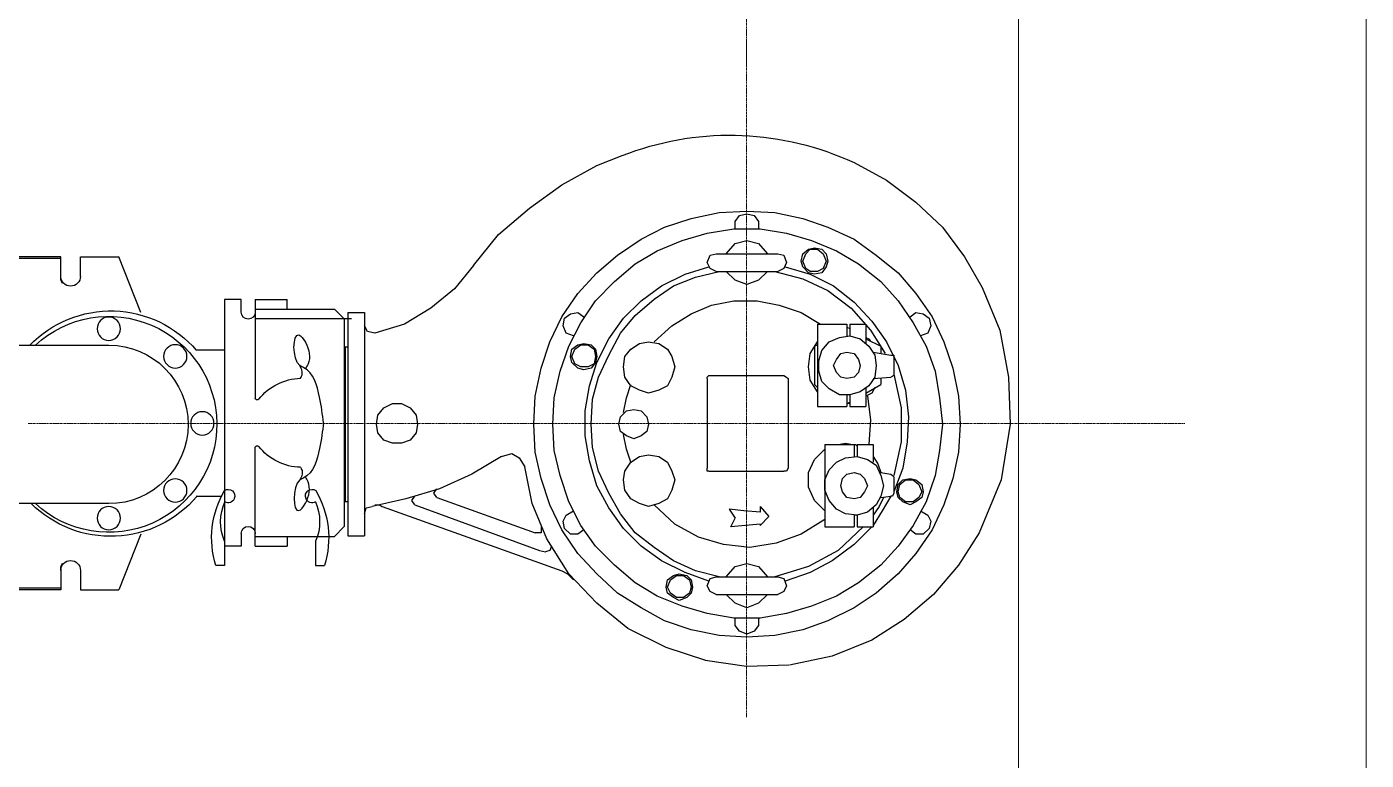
# Model space of a CAD drawing. Header units: millimetres. Extents: x -294625 to 2136527, y -251383 to 128331.
# Drawn here: x 1400924 to 1401695, y -31145 to -30723 of the extents above; entities that cross this region are included whole.
import ezdxf

# ---------------------------------------------------------------- set-up
doc = ezdxf.new("R2010")
doc.units = ezdxf.units.MM
doc.linetypes.add('CENTER', pattern=[3, 1.5, -0.5, 0.5, -0.5])
doc.layers.add('H-N-FITTING-35', color=2, linetype='Continuous')
for name, color, linetype, lineweight in [('ICE-BP', 4, 'Continuous', 25), ('ICE-CENTER', 8, 'CENTER', 0), ('N2-PK-TB', 2, 'Continuous', 20)]:
    doc.layers.add(name, color=color, linetype=linetype, lineweight=lineweight)

# ---------------------------------------------------------------- blocks, each defined once
blk = doc.blocks.new('WPP')
at = {"layer": 'H-N-FITTING-35', "ltscale": 1000}
for p, q in [((137927.5, -18880.1, 5.1), (137869.4, -18904.3, 5.1)), ((137988.9, -18870.4, 5.1), (137927.5, -18880.1, 5.1)), ((138040.5, -18872, 5.1), (137988.9, -18870.4, 5.1)), ((138092.2, -18881.7, 5.1), (138040.5, -18872, 5.1)), ((138139, -18901.1, 5.1), (138092.2, -18881.7, 5.1)), ((137869.4, -18904.3, 5.1), (137833.9, -18926.9, 5.1)), ((138172.8, -18920.4, 5.1), (138139, -18901.1, 5.1)), ((138205.1, -18944.6, 5.1), (138172.8, -18920.4, 5.1)), ((137833.9, -18926.9, 5.1), (137801.7, -18954.3, 5.1)), ((137929.2, -18933.3, 5.1), (137900.1, -18943, 5.1)), ((137929.2, -18933.3, 5.1), (137900.1, -18943, 5.1)), ((137929.2, -18933.3, 5.1), (137900.1, -18943, 5.1)), ((137958.2, -18926.9, 5.1), (137929.2, -18933.3, 5.1)), ((137958.2, -18926.9, 5.1), (137929.2, -18933.3, 5.1)), ((137958.2, -18926.9, 5.1), (137929.2, -18933.3, 5.1)), ((137988.9, -18925.3, 5.1), (137958.2, -18926.9, 5.1)), ((137988.9, -18925.3, 5.1), (137958.2, -18926.9, 5.1)), ((137988.9, -18925.3, 5.1), (137958.2, -18926.9, 5.1)), ((138019.5, -18926.9, 5.1), (137988.9, -18925.3, 5.1)), ((138019.5, -18926.9, 5.1), (137988.9, -18925.3, 5.1)), ((138019.5, -18926.9, 5.1), (137988.9, -18925.3, 5.1)), ((138050.2, -18933.3, 5.1), (138019.5, -18926.9, 5.1)), ((138050.2, -18933.3, 5.1), (138019.5, -18926.9, 5.1)), ((138050.2, -18933.3, 5.1), (138019.5, -18926.9, 5.1)), ((138079.2, -18943, 5.1), (138050.2, -18933.3, 5.1)), ((138079.2, -18943, 5.1), (138050.2, -18933.3, 5.1)), ((138079.2, -18943, 5.1), (138050.2, -18933.3, 5.1)), ((137900.1, -18943, 5.1), (137872.7, -18955.9, 5.1)), ((137900.1, -18943, 5.1), (137872.7, -18955.9, 5.1)), ((137900.1, -18943, 5.1), (137872.7, -18955.9, 5.1)), ((137932.4, -18952.7, 5.1), (137903.3, -18962.4, 5.1)), ((137959.8, -18947.9, 5.1), (137932.4, -18952.7, 5.1)), ((137988.9, -18944.6, 5.1), (137959.8, -18947.9, 5.1)), ((138017.9, -18947.9, 5.1), (137988.9, -18944.6, 5.1)), ((138047, -18952.7, 5.1), (138017.9, -18947.9, 5.1)), ((138074.4, -18962.4, 5.1), (138047, -18952.7, 5.1)), ((138106.7, -18955.9, 5.1), (138079.2, -18943, 5.1)), ((138106.7, -18955.9, 5.1), (138079.2, -18943, 5.1)), ((138106.7, -18955.9, 5.1), (138079.2, -18943, 5.1)), ((138232.6, -18973.7, 5.1), (138205.1, -18944.6, 5.1)), ((137801.7, -18954.3, 5.1), (137774.2, -18986.6, 5.1)), ((137872.7, -18955.9, 5.1), (137846.8, -18973.7, 5.1)), ((137872.7, -18955.9, 5.1), (137846.8, -18973.7, 5.1)), ((137872.7, -18955.9, 5.1), (137846.8, -18973.7, 5.1)), ((137874.3, -18959.2, 5.1), (137867.8, -18965.6, 5.1)), ((137867.8, -18965.6, 5.1), (137867.8, -18973.7, 5.1)), ((137882.4, -18957.5, 5.1), (137874.3, -18959.2, 5.1)), ((137903.3, -18962.4, 5.1), (137877.5, -18976.9, 5.1)), ((137888.8, -18960.8, 5.1), (137882.4, -18957.5, 5.1)), ((137893.7, -18968.8, 5.1), (137888.8, -18960.8, 5.1)), ((137908.2, -18967.2, 5.1), (137903.3, -18973.7, 5.1)), ((137914.6, -18965.6, 5.1), (137908.2, -18967.2, 5.1)), ((137914.6, -18967.2, 5.1), (137908.2, -18970.5, 5.1)), ((137922.7, -18967.2, 5.1), (137914.6, -18965.6, 5.1)), ((137922.7, -18970.5, 5.1), (137914.6, -18967.2, 5.1)), ((137927.5, -18973.7, 5.1), (137922.7, -18967.2, 5.1)), ((138100.2, -18976.9, 5.1), (138074.4, -18962.4, 5.1)), ((138088.9, -18960.8, 5.1), (138085.7, -18968.8, 5.1)), ((138097, -18957.5, 5.1), (138088.9, -18960.8, 5.1)), ((138105.1, -18959.2, 5.1), (138097, -18957.5, 5.1)), ((138109.9, -18965.6, 5.1), (138105.1, -18959.2, 5.1)), ((138132.5, -18973.7, 5.1), (138106.7, -18955.9, 5.1)), ((138132.5, -18973.7, 5.1), (138106.7, -18955.9, 5.1)), ((138132.5, -18973.7, 5.1), (138106.7, -18955.9, 5.1)), ((138111.5, -18973.7, 5.1), (138109.9, -18965.6, 5.1)), ((137846.8, -18973.7, 5.1), (137824.3, -18993.1, 5.1)), ((137846.8, -18973.7, 5.1), (137824.3, -18993.1, 5.1)), ((137846.8, -18973.7, 5.1), (137824.3, -18993.1, 5.1)), ((137877.5, -18976.9, 5.1), (137854.9, -18993.1, 5.1)), ((137867.8, -18973.7, 5.1), (137872.7, -18980.1, 5.1)), ((137903.3, -18973.7, 5.1), (137900.1, -18980.1, 5.1)), ((137900.1, -18980.1, 5.1), (137903.3, -18988.2, 5.1)), ((137908.2, -18970.5, 5.1), (137903.3, -18976.9, 5.1)), ((137903.3, -18976.9, 5.1), (137903.3, -18985, 5.1)), ((137927.5, -18976.9, 5.1), (137922.7, -18970.5, 5.1)), ((137929.2, -18980.1, 5.1), (137927.5, -18973.7, 5.1)), ((137927.5, -18985, 5.1), (137927.5, -18976.9, 5.1)), ((137927.5, -18988.2, 5.1), (137929.2, -18980.1, 5.1)), ((137996.9, -18981.8, 5.1), (137969.5, -18983.4, 5.1)), ((138026, -18985, 5.1), (137996.9, -18981.8, 5.1)), ((138124.4, -18993.1, 5.1), (138100.2, -18976.9, 5.1)), ((138106.7, -18980.1, 5.1), (138111.5, -18973.7, 5.1)), ((138155.1, -18993.1, 5.1), (138132.5, -18973.7, 5.1)), ((138155.1, -18993.1, 5.1), (138132.5, -18973.7, 5.1)), ((138155.1, -18993.1, 5.1), (138132.5, -18973.7, 5.1)), ((138256.8, -19006, 5.1), (138232.6, -18973.7, 5.1)), ((137774.2, -18986.6, 5.1), (137751.6, -19022.1, 5.1)), ((137824.3, -18993.1, 5.1), (137803.3, -19017.3, 5.1)), ((137824.3, -18993.1, 5.1), (137803.3, -19017.3, 5.1)), ((137824.3, -18993.1, 5.1), (137803.3, -19017.3, 5.1)), ((137854.9, -18993.1, 5.1), (137833.9, -19012.4, 5.1)), ((137903.3, -18985, 5.1), (137908.2, -18991.4, 5.1)), ((137903.3, -18988.2, 5.1), (137908.2, -18993.1, 5.1)), ((137908.2, -18991.4, 5.1), (137914.6, -18993.1, 5.1)), ((137908.2, -18993.1, 5.1), (137914.6, -18994.7, 5.1)), ((137940.5, -18988.2, 5.1), (137914.6, -18997.9, 5.1)), ((137914.6, -18993.1, 5.1), (137922.7, -18991.4, 5.1)), ((137914.6, -18994.7, 5.1), (137922.7, -18993.1, 5.1)), ((137922.7, -18991.4, 5.1), (137927.5, -18985, 5.1)), ((137922.7, -18993.1, 5.1), (137927.5, -18988.2, 5.1)), ((137969.5, -18989.8, 5.1), (137932.4, -18997.9, 5.1)), ((137969.5, -18983.4, 5.1), (137940.5, -18988.2, 5.1)), ((138006.6, -18989.8, 5.1), (137969.5, -18989.8, 5.1)), ((138043.7, -18997.9, 5.1), (138006.6, -18989.8, 5.1)), ((138053.4, -18993.1, 5.1), (138026, -18985, 5.1)), ((138079.2, -19006, 5.1), (138053.4, -18993.1, 5.1)), ((138145.4, -19012.4, 5.1), (138124.4, -18993.1, 5.1)), ((138174.5, -19017.3, 5.1), (138155.1, -18993.1, 5.1)), ((138174.5, -19017.3, 5.1), (138155.1, -18993.1, 5.1)), ((138174.5, -19017.3, 5.1), (138155.1, -18993.1, 5.1)), ((137833.9, -19012.4, 5.1), (137814.6, -19036.6, 5.1)), ((137893.7, -19010.8, 5.1), (137877.5, -19020.5, 5.1)), ((137909.8, -19001.1, 5.1), (137893.7, -19010.8, 5.1)), ((137908.2, -19009.2, 5.1), (137898.5, -19014, 5.1)), ((137909.8, -19012.4, 5.1), (137900.1, -19017.3, 5.1)), ((137908.2, -19012.4, 5.1), (137909.8, -19001.1, 5.1)), ((137913, -18997.9, 5.1), (137909.8, -18999.5, 5.1)), ((137909.8, -18999.5, 5.1), (137909.8, -19001.1, 5.1)), ((137921.1, -19009.2, 5.1), (137909.8, -19012.4, 5.1)), ((137930.8, -18997.9, 5.1), (137913, -18997.9, 5.1)), ((137932.4, -19012.4, 5.1), (137921.1, -19009.2, 5.1)), ((137932.4, -18999.5, 5.1), (137930.8, -18997.9, 5.1)), ((137934, -19001.1, 5.1), (137932.4, -18999.5, 5.1)), ((137943.7, -19017.3, 5.1), (137932.4, -19012.4, 5.1)), ((137935.6, -19012.4, 5.1), (137934, -19001.1, 5.1)), ((137945.3, -19015.6, 5.1), (137935.6, -19012.4, 5.1)), ((138022.8, -19028.6, 5.1), (138032.4, -19012.4, 5.1)), ((138038.9, -19012.4, 5.1), (138032.4, -19012.4, 5.1)), ((138038.9, -19020.5, 5.1), (138040.5, -19001.1, 5.1)), ((138042.1, -18997.9, 5.1), (138040.5, -19001.1, 5.1)), ((138045.4, -18997.9, 5.1), (138042.1, -18997.9, 5.1)), ((138059.9, -18997.9, 5.1), (138045.4, -18997.9, 5.1)), ((138059.9, -18997.9, 5.1), (138045.4, -18997.9, 5.1)), ((138064.7, -18997.9, 5.1), (138059.9, -18997.9, 5.1)), ((138064.7, -19001.1, 5.1), (138064.7, -18997.9, 5.1)), ((138067.9, -19020.5, 5.1), (138064.7, -19001.1, 5.1)), ((138092.2, -19023.7, 5.1), (138066.3, -19007.6, 5.1)), ((138074.4, -19012.4, 5.1), (138066.3, -19012.4, 5.1)), ((138082.5, -19028.6, 5.1), (138074.4, -19012.4, 5.1)), ((138101.8, -19022.1, 5.1), (138079.2, -19006, 5.1)), ((138164.8, -19036.6, 5.1), (138145.4, -19012.4, 5.1)), ((138276.1, -19041.5, 5.1), (138256.8, -19006, 5.1)), ((137751.6, -19022.1, 5.1), (137733.9, -19065.7, 5.1)), ((137803.3, -19017.3, 5.1), (137787.1, -19041.5, 5.1)), ((137803.3, -19017.3, 5.1), (137787.1, -19041.5, 5.1)), ((137803.3, -19017.3, 5.1), (137787.1, -19041.5, 5.1)), ((137875.9, -19022.1, 5.1), (137856.5, -19041.5, 5.1)), ((137896.9, -19020.5, 5.1), (137875.9, -19020.5, 5.1)), ((137875.9, -19038.2, 5.1), (137875.9, -19020.5, 5.1)), ((137898.5, -19014, 5.1), (137888.8, -19020.5, 5.1)), ((137892, -19026.9, 5.1), (137888.8, -19038.2, 5.1)), ((137900.1, -19017.3, 5.1), (137892, -19026.9, 5.1)), ((137921.1, -19026.9, 5.1), (137914.6, -19030.2, 5.1)), ((137929.2, -19030.2, 5.1), (137921.1, -19026.9, 5.1)), ((137950.1, -19026.9, 5.1), (137943.7, -19017.3, 5.1)), ((137953.4, -19020.5, 5.1), (137945.3, -19015.6, 5.1)), ((137966.3, -19020.5, 5.1), (137946.9, -19020.5, 5.1)), ((137953.4, -19038.2, 5.1), (137950.1, -19026.9, 5.1)), ((137966.3, -19038.2, 5.1), (137966.3, -19020.5, 5.1)), ((137993.7, -19023.7, 5.1), (137966.3, -19025.3, 5.1)), ((138019.5, -19026.9, 5.1), (137993.7, -19023.7, 5.1)), ((138022.8, -19022.1, 5.1), (138019.5, -19028.6, 5.1)), ((138029.2, -19018.9, 5.1), (138022.8, -19022.1, 5.1)), ((138030.8, -19025.3, 5.1), (138024.4, -19035, 5.1)), ((138040.5, -19018.9, 5.1), (138030.8, -19025.3, 5.1)), ((138053.4, -19017.3, 5.1), (138040.5, -19018.9, 5.1)), ((138064.7, -19018.9, 5.1), (138053.4, -19017.3, 5.1)), ((138074.4, -19025.3, 5.1), (138064.7, -19018.9, 5.1)), ((138082.5, -19035, 5.1), (138074.4, -19025.3, 5.1)), ((138082.5, -19025.3, 5.1), (138080.9, -19023.7, 5.1)), ((138084.1, -19028.6, 5.1), (138082.5, -19025.3, 5.1)), ((138116.4, -19044.7, 5.1), (138092.2, -19023.7, 5.1)), ((138122.8, -19041.5, 5.1), (138101.8, -19022.1, 5.1)), ((138192.2, -19041.5, 5.1), (138174.5, -19017.3, 5.1)), ((138192.2, -19041.5, 5.1), (138174.5, -19017.3, 5.1)), ((138192.2, -19041.5, 5.1), (138174.5, -19017.3, 5.1)), ((137787.1, -19041.5, 5.1), (137772.6, -19070.5, 5.1)), ((137787.1, -19041.5, 5.1), (137772.6, -19070.5, 5.1)), ((137787.1, -19041.5, 5.1), (137772.6, -19070.5, 5.1)), ((137814.6, -19036.6, 5.1), (137800, -19060.8, 5.1)), ((137856.5, -19041.5, 5.1), (137838.8, -19065.7, 5.1)), ((137875.9, -19031.8, 5.1), (137850.1, -19059.2, 5.1)), ((137888.8, -19038.2, 5.1), (137875.9, -19038.2, 5.1)), ((137875.9, -19073.7, 5.1), (137875.9, -19041.5, 5.1)), ((137888.8, -19041.5, 5.1), (137875.9, -19041.5, 5.1)), ((137888.8, -19038.2, 5.1), (137890.4, -19051.1, 5.1)), ((137888.8, -19038.2, 5.1), (137888.8, -19039.9, 5.1)), ((137888.8, -19039.9, 5.1), (137888.8, -19041.5, 5.1)), ((137908.2, -19035, 5.1), (137906.6, -19041.5, 5.1)), ((137906.6, -19041.5, 5.1), (137908.2, -19049.5, 5.1)), ((137914.6, -19030.2, 5.1), (137908.2, -19035, 5.1)), ((137934, -19035, 5.1), (137929.2, -19030.2, 5.1)), ((137935.6, -19041.5, 5.1), (137934, -19035, 5.1)), ((137934, -19049.5, 5.1), (137935.6, -19041.5, 5.1)), ((137951.7, -19051.1, 5.1), (137953.4, -19038.2, 5.1)), ((137966.3, -19038.2, 5.1), (137953.4, -19038.2, 5.1)), ((137966.3, -19041.5, 5.1), (137953.4, -19041.5, 5.1)), ((137966.3, -19039.9, 5.1), (137964.7, -19038.2, 5.1)), ((137966.3, -19041.5, 5.1), (137966.3, -19039.9, 5.1)), ((137966.3, -19073.7, 5.1), (137966.3, -19041.5, 5.1)), ((138029.2, -19028.6, 5.1), (138008.2, -19028.6, 5.1)), ((138008.2, -19046.3, 5.1), (138008.2, -19028.6, 5.1)), ((138024.4, -19035, 5.1), (138021.1, -19046.3, 5.1)), ((138040.5, -19041.5, 5.1), (138038.9, -19049.5, 5.1)), ((138045.4, -19036.6, 5.1), (138040.5, -19041.5, 5.1)), ((138053.4, -19035, 5.1), (138045.4, -19036.6, 5.1)), ((138059.9, -19036.6, 5.1), (138053.4, -19035, 5.1)), ((138066.3, -19041.5, 5.1), (138059.9, -19036.6, 5.1)), ((138067.9, -19049.5, 5.1), (138066.3, -19041.5, 5.1)), ((138098.6, -19028.6, 5.1), (138077.6, -19028.6, 5.1)), ((138085.7, -19046.3, 5.1), (138082.5, -19035, 5.1)), ((138098.6, -19046.3, 5.1), (138098.6, -19028.6, 5.1)), ((138140.6, -19064.1, 5.1), (138122.8, -19041.5, 5.1)), ((138179.3, -19060.8, 5.1), (138164.8, -19036.6, 5.1)), ((138205.1, -19070.5, 5.1), (138192.2, -19041.5, 5.1)), ((138205.1, -19070.5, 5.1), (138192.2, -19041.5, 5.1)), ((138205.1, -19070.5, 5.1), (138192.2, -19041.5, 5.1)), ((138279.5, -19049.2, 5.1), (138276.1, -19041.5, 5.1)), ((137890.4, -19051.1, 5.1), (137895.3, -19060.8, 5.1)), ((137908.2, -19049.5, 5.1), (137914.6, -19054.4, 5.1)), ((137914.6, -19054.4, 5.1), (137921.1, -19056, 5.1)), ((137921.1, -19056, 5.1), (137929.2, -19054.4, 5.1)), ((137929.2, -19054.4, 5.1), (137934, -19049.5, 5.1)), ((137946.9, -19060.8, 5.1), (137951.7, -19051.1, 5.1)), ((137967.9, -19051.1, 5.1), (137966.3, -19043.1, 5.1)), ((137966.3, -19059.2, 5.1), (137967.9, -19051.1, 5.1)), ((138021.1, -19046.3, 5.1), (138008.2, -19046.3, 5.1)), ((138008.2, -19081.8, 5.1), (138008.2, -19049.5, 5.1)), ((138021.1, -19049.5, 5.1), (138008.2, -19049.5, 5.1)), ((138011.5, -19049.5, 5.1), (138013.1, -19046.3, 5.1)), ((138011.5, -19046.3, 5.1), (138011.5, -19047.9, 5.1)), ((138011.5, -19047.9, 5.1), (138011.5, -19049.5, 5.1)), ((138021.1, -19046.3, 5.1), (138021.1, -19057.6, 5.1)), ((138038.9, -19049.5, 5.1), (138040.5, -19056, 5.1)), ((138040.5, -19056, 5.1), (138045.4, -19060.8, 5.1)), ((138059.9, -19060.8, 5.1), (138066.3, -19056, 5.1)), ((138066.3, -19056, 5.1), (138067.9, -19049.5, 5.1)), ((138084.1, -19057.6, 5.1), (138085.7, -19046.3, 5.1)), ((138098.6, -19046.3, 5.1), (138085.7, -19046.3, 5.1)), ((138098.6, -19049.5, 5.1), (138085.7, -19049.5, 5.1)), ((138095.4, -19049.5, 5.1), (138093.8, -19046.3, 5.1)), ((138098.6, -19081.8, 5.1), (138098.6, -19049.5, 5.1)), ((138135.7, -19070.5, 5.1), (138116.4, -19044.7, 5.1)), ((137733.9, -19065.7, 5.1), (137724.2, -19112.5, 5.1)), ((137772.6, -19070.5, 5.1), (137762.9, -19098, 5.1)), ((137772.6, -19070.5, 5.1), (137762.9, -19098, 5.1)), ((137772.6, -19070.5, 5.1), (137762.9, -19098, 5.1)), ((137800, -19060.8, 5.1), (137788.7, -19088.3, 5.1)), ((137838.8, -19065.7, 5.1), (137825.9, -19089.9, 5.1)), ((137850.1, -19059.2, 5.1), (137832.3, -19091.5, 5.1)), ((137895.3, -19060.8, 5.1), (137904.9, -19068.9, 5.1)), ((137904.9, -19068.9, 5.1), (137916.2, -19073.7, 5.1)), ((137927.5, -19073.7, 5.1), (137938.8, -19068.9, 5.1)), ((137938.8, -19068.9, 5.1), (137946.9, -19060.8, 5.1)), ((138021.1, -19057.6, 5.1), (138027.6, -19068.9, 5.1)), ((138027.6, -19068.9, 5.1), (138035.7, -19077, 5.1)), ((138045.4, -19060.8, 5.1), (138053.4, -19064.1, 5.1)), ((138053.4, -19064.1, 5.1), (138059.9, -19060.8, 5.1)), ((138069.6, -19077, 5.1), (138079.2, -19068.9, 5.1)), ((138079.2, -19068.9, 5.1), (138084.1, -19057.6, 5.1)), ((138148.6, -19098, 5.1), (138135.7, -19070.5, 5.1)), ((138153.5, -19089.9, 5.1), (138140.6, -19064.1, 5.1)), ((138168, -19070.5, 5.1), (138161.6, -19072.1, 5.1)), ((138176.1, -19072.1, 5.1), (138168, -19070.5, 5.1)), ((138190.6, -19088.3, 5.1), (138179.3, -19060.8, 5.1)), ((138214.8, -19098, 5.1), (138205.1, -19070.5, 5.1)), ((138214.8, -19098, 5.1), (138205.1, -19070.5, 5.1)), ((138214.8, -19098, 5.1), (138205.1, -19070.5, 5.1)), ((137884, -19073.7, 5.1), (137867.8, -19099.6, 5.1)), ((137966.3, -19073.7, 5.1), (137875.9, -19073.7, 5.1)), ((137893.7, -19073.7, 5.1), (137904.9, -19085, 5.1)), ((137904.9, -19085, 5.1), (137919.5, -19091.5, 5.1)), ((137916.2, -19073.7, 5.1), (137927.5, -19073.7, 5.1)), ((137935.6, -19091.5, 5.1), (137950.1, -19085, 5.1)), ((137950.1, -19085, 5.1), (137961.4, -19073.7, 5.1)), ((138098.6, -19081.8, 5.1), (138008.2, -19081.8, 5.1)), ((138024.4, -19081.8, 5.1), (138037.3, -19089.9, 5.1)), ((138032.4, -19085, 5.1), (138029.2, -19081.8, 5.1)), ((138074.4, -19085, 5.1), (138032.4, -19085, 5.1)), ((138035.7, -19077, 5.1), (138047, -19080.2, 5.1)), ((138047, -19080.2, 5.1), (138058.3, -19080.2, 5.1)), ((138058.3, -19080.2, 5.1), (138069.6, -19077, 5.1)), ((138066.3, -19089.9, 5.1), (138079.2, -19081.8, 5.1)), ((138074.4, -19085, 5.1), (138076, -19081.8, 5.1)), ((138111.5, -19099.6, 5.1), (138098.6, -19078.6, 5.1)), ((138155.1, -19077, 5.1), (138153.5, -19085, 5.1)), ((138153.5, -19085, 5.1), (138155.1, -19091.5, 5.1)), ((138161.6, -19072.1, 5.1), (138155.1, -19077, 5.1)), ((138159.9, -19075.4, 5.1), (138156.7, -19081.8, 5.1)), ((138156.7, -19081.8, 5.1), (138156.7, -19089.9, 5.1)), ((138168, -19072.1, 5.1), (138159.9, -19075.4, 5.1)), ((138176.1, -19075.4, 5.1), (138168, -19072.1, 5.1)), ((138180.9, -19077, 5.1), (138176.1, -19072.1, 5.1)), ((138180.9, -19081.8, 5.1), (138176.1, -19075.4, 5.1)), ((138182.5, -19085, 5.1), (138180.9, -19077, 5.1)), ((138180.9, -19089.9, 5.1), (138180.9, -19081.8, 5.1)), ((138180.9, -19091.5, 5.1), (138182.5, -19085, 5.1)), ((137762.9, -19098, 5.1), (137756.5, -19128.6, 5.1)), ((137762.9, -19098, 5.1), (137756.5, -19128.6, 5.1)), ((137762.9, -19098, 5.1), (137756.5, -19128.6, 5.1)), ((137788.7, -19088.3, 5.1), (137780.7, -19115.7, 5.1)), ((137825.9, -19089.9, 5.1), (137816.2, -19117.3, 5.1)), ((137832.3, -19091.5, 5.1), (137821, -19128.6, 5.1)), ((137867.8, -19099.6, 5.1), (137858.1, -19127, 5.1)), ((137919.5, -19091.5, 5.1), (137935.6, -19091.5, 5.1)), ((138037.3, -19089.9, 5.1), (138051.8, -19091.5, 5.1)), ((138051.8, -19091.5, 5.1), (138066.3, -19089.9, 5.1)), ((138119.6, -19123.8, 5.1), (138111.5, -19099.6, 5.1)), ((138156.7, -19128.6, 5.1), (138148.6, -19098, 5.1)), ((138161.6, -19117.3, 5.1), (138153.5, -19089.9, 5.1)), ((138155.1, -19091.5, 5.1), (138161.6, -19098, 5.1)), ((138156.7, -19089.9, 5.1), (138159.9, -19094.7, 5.1)), ((138159.9, -19094.7, 5.1), (138168, -19098, 5.1)), ((138161.6, -19098, 5.1), (138168, -19099.6, 5.1)), ((138168, -19098, 5.1), (138176.1, -19094.7, 5.1)), ((138168, -19099.6, 5.1), (138176.1, -19098, 5.1)), ((138176.1, -19094.7, 5.1), (138180.9, -19089.9, 5.1)), ((138176.1, -19098, 5.1), (138180.9, -19091.5, 5.1)), ((138198.7, -19115.7, 5.1), (138190.6, -19088.3, 5.1)), ((138221.3, -19128.6, 5.1), (138214.8, -19098, 5.1)), ((138221.3, -19128.6, 5.1), (138214.8, -19098, 5.1)), ((138221.3, -19128.6, 5.1), (138214.8, -19098, 5.1)), ((137724.2, -19113.1, 5.1), (137722.6, -19159.9, 5.1)), ((137940.5, -19114.1, 5.1), (137937.2, -19115.7, 5.1)), ((138038.9, -19114.1, 5.1), (137940.5, -19114.1, 5.1)), ((138040.5, -19115.7, 5.1), (138038.9, -19114.1, 5.1)), ((137756.5, -19128.6, 5.1), (137754.9, -19159.3, 5.1)), ((137756.5, -19128.6, 5.1), (137754.9, -19159.3, 5.1)), ((137756.5, -19128.6, 5.1), (137754.9, -19159.3, 5.1)), ((137780.7, -19115.7, 5.1), (137775.8, -19144.8, 5.1)), ((137804.9, -19118.9, 5.1), (137801.7, -19125.4, 5.1)), ((137801.7, -19193.2, 5.1), (137801.7, -19125.4, 5.1)), ((137811.3, -19115.7, 5.1), (137804.9, -19118.9, 5.1)), ((137819.4, -19118.9, 5.1), (137811.3, -19115.7, 5.1)), ((137821, -19125.4, 5.1), (137819.4, -19118.9, 5.1)), ((137821, -19193.2, 5.1), (137821, -19125.4, 5.1)), ((137821, -19128.6, 5.1), (137821, -19128.6, 5.1)), ((137821, -19128.6, 5.1), (137821, -19128.6, 5.1)), ((137858.1, -19127, 5.1), (137853.3, -19156.1, 5.1)), ((137937.2, -19115.7, 5.1), (137937.2, -19118.9, 5.1)), ((137937.2, -19201.2, 5.1), (137937.2, -19118.9, 5.1)), ((138042.1, -19118.9, 5.1), (138040.5, -19115.7, 5.1)), ((138042.1, -19201.2, 5.1), (138042.1, -19118.9, 5.1)), ((138124.4, -19148, 5.1), (138119.6, -19123.8, 5.1)), ((138159.9, -19118.9, 5.1), (138156.7, -19125.4, 5.1)), ((138156.7, -19193.2, 5.1), (138156.7, -19125.4, 5.1)), ((138156.7, -19128.6, 5.1), (138156.7, -19128.6, 5.1)), ((138156.7, -19128.6, 5.1), (138156.7, -19128.6, 5.1)), ((138166.4, -19115.7, 5.1), (138159.9, -19118.9, 5.1)), ((138174.5, -19118.9, 5.1), (138166.4, -19115.7, 5.1)), ((138176.1, -19125.4, 5.1), (138174.5, -19118.9, 5.1)), ((138176.1, -19193.2, 5.1), (138176.1, -19125.4, 5.1)), ((138203.5, -19144.8, 5.1), (138198.7, -19115.7, 5.1)), ((138222.9, -19159.3, 5.1), (138221.3, -19128.6, 5.1)), ((138222.9, -19159.3, 5.1), (138221.3, -19128.6, 5.1)), ((138222.9, -19159.3, 5.1), (138221.3, -19128.6, 5.1)), ((137775.8, -19144.8, 5.1), (137775.8, -19173.8, 5.1)), ((137801.7, -19136.7, 5.1), (137792, -19146.4, 5.1)), ((137832.3, -19146.4, 5.1), (137821, -19136.7, 5.1)), ((137877.5, -19144.8, 5.1), (137887.2, -19135.1, 5.1)), ((137879.1, -19144.8, 5.1), (137877.5, -19160.9, 5.1)), ((137879.1, -19144.8, 5.1), (137877.5, -19144.8, 5.1)), ((137898.5, -19144.8, 5.1), (137887.2, -19135.1, 5.1)), ((137892, -19144.8, 5.1), (137893.7, -19162.5, 5.1)), ((137898.5, -19144.8, 5.1), (137892, -19144.8, 5.1)), ((138156.7, -19136.7, 5.1), (138147, -19146.4, 5.1)), ((138187.4, -19146.4, 5.1), (138176.1, -19136.7, 5.1)), ((138203.5, -19173.8, 5.1), (138203.5, -19144.8, 5.1)), ((137754.9, -19159.3, 5.1), (137756.5, -19189.9, 5.1)), ((137754.9, -19159.3, 5.1), (137756.5, -19189.9, 5.1)), ((137754.9, -19159.3, 5.1), (137756.5, -19189.9, 5.1)), ((137761.3, -19151.2, 5.1), (137758.1, -19159.3, 5.1)), ((137758.1, -19159.3, 5.1), (137761.3, -19167.3, 5.1)), ((137767.8, -19146.4, 5.1), (137761.3, -19151.2, 5.1)), ((137775.8, -19146.4, 5.1), (137767.8, -19146.4, 5.1)), ((137792, -19146.4, 5.1), (137787.1, -19159.3, 5.1)), ((137787.1, -19159.3, 5.1), (137792, -19172.2, 5.1)), ((137835.6, -19159.3, 5.1), (137832.3, -19146.4, 5.1)), ((137832.3, -19172.2, 5.1), (137835.6, -19159.3, 5.1)), ((137853.3, -19156.1, 5.1), (137856.5, -19185.1, 5.1)), ((138124.4, -19173.8, 5.1), (138124.4, -19148, 5.1)), ((138147, -19146.4, 5.1), (138142.2, -19159.3, 5.1)), ((138142.2, -19159.3, 5.1), (138147, -19172.2, 5.1)), ((138190.6, -19159.3, 5.1), (138187.4, -19146.4, 5.1)), ((138187.4, -19172.2, 5.1), (138190.6, -19159.3, 5.1)), ((138211.6, -19146.4, 5.1), (138203.5, -19146.4, 5.1)), ((138218, -19151.2, 5.1), (138211.6, -19146.4, 5.1)), ((138219.7, -19159.3, 5.1), (138218, -19151.2, 5.1)), ((138218, -19167.3, 5.1), (138219.7, -19159.3, 5.1)), ((138221.3, -19189.9, 5.1), (138222.9, -19159.3, 5.1)), ((138221.3, -19189.9, 5.1), (138222.9, -19159.3, 5.1)), ((138221.3, -19189.9, 5.1), (138222.9, -19159.3, 5.1)), ((137722.6, -19159.9, 5.1), (137729, -19205.1, 5.1)), ((137761.3, -19167.3, 5.1), (137767.8, -19172.2, 5.1)), ((137767.8, -19172.2, 5.1), (137775.8, -19172.2, 5.1)), ((137775.8, -19173.8, 5.1), (137780.7, -19202.9, 5.1)), ((137792, -19172.2, 5.1), (137801.7, -19181.9, 5.1)), ((137821, -19181.9, 5.1), (137832.3, -19172.2, 5.1)), ((137877.5, -19160.9, 5.1), (137875.9, -19177, 5.1)), ((137875.9, -19177, 5.1), (137885.6, -19172.2, 5.1)), ((137895.3, -19178.6, 5.1), (137885.6, -19172.2, 5.1)), ((137893.7, -19162.5, 5.1), (137895.3, -19178.6, 5.1)), ((138119.6, -19198, 5.1), (138124.4, -19173.8, 5.1)), ((138147, -19172.2, 5.1), (138156.7, -19181.9, 5.1)), ((138176.1, -19181.9, 5.1), (138187.4, -19172.2, 5.1)), ((138198.7, -19202.9, 5.1), (138203.5, -19173.8, 5.1)), ((138203.5, -19172.2, 5.1), (138211.6, -19172.2, 5.1)), ((138211.6, -19172.2, 5.1), (138218, -19167.3, 5.1)), ((137856.5, -19185.1, 5.1), (137864.6, -19212.5, 5.1)), ((137756.5, -19189.9, 5.1), (137762.9, -19220.6, 5.1)), ((137756.5, -19189.9, 5.1), (137762.9, -19220.6, 5.1)), ((137756.5, -19189.9, 5.1), (137762.9, -19220.6, 5.1)), ((137780.7, -19202.9, 5.1), (137788.7, -19230.3, 5.1)), ((137801.7, -19193.2, 5.1), (137804.9, -19199.6, 5.1)), ((137804.9, -19199.6, 5.1), (137811.3, -19202.9, 5.1)), ((137811.3, -19202.9, 5.1), (137819.4, -19199.6, 5.1)), ((137816.2, -19201.2, 5.1), (137825.9, -19227.1, 5.1)), ((137819.4, -19199.6, 5.1), (137821, -19193.2, 5.1)), ((137821, -19189.9, 5.1), (137821, -19189.9, 5.1)), ((137821, -19189.9, 5.1), (137821, -19189.9, 5.1)), ((137821, -19189.9, 5.1), (137827.5, -19215.8, 5.1)), ((137937.2, -19201.2, 5.1), (137937.2, -19202.9, 5.1)), ((137937.2, -19202.9, 5.1), (137940.5, -19202.9, 5.1)), ((138038.9, -19202.9, 5.1), (137940.5, -19202.9, 5.1)), ((138038.9, -19202.9, 5.1), (138040.5, -19202.9, 5.1)), ((138040.5, -19202.9, 5.1), (138042.1, -19201.2, 5.1)), ((138109.9, -19220.6, 5.1), (138119.6, -19198, 5.1)), ((138150.3, -19215.8, 5.1), (138156.7, -19189.9, 5.1)), ((138153.5, -19227.1, 5.1), (138161.6, -19201.2, 5.1)), ((138156.7, -19189.9, 5.1), (138156.7, -19189.9, 5.1)), ((138156.7, -19189.9, 5.1), (138156.7, -19189.9, 5.1)), ((138156.7, -19193.2, 5.1), (138159.9, -19199.6, 5.1)), ((138159.9, -19199.6, 5.1), (138166.4, -19202.9, 5.1)), ((138166.4, -19202.9, 5.1), (138174.5, -19199.6, 5.1)), ((138174.5, -19199.6, 5.1), (138176.1, -19193.2, 5.1)), ((138190.6, -19230.3, 5.1), (138198.7, -19202.9, 5.1)), ((138214.8, -19220.6, 5.1), (138221.3, -19189.9, 5.1)), ((138214.8, -19220.6, 5.1), (138221.3, -19189.9, 5.1)), ((138214.8, -19220.6, 5.1), (138221.3, -19189.9, 5.1)), ((137729, -19204.5, 5.1), (137743.6, -19248, 5.1)), ((137827.5, -19215.8, 5.1), (137838.8, -19240, 5.1)), ((137864.6, -19212.5, 5.1), (137879.1, -19238.4, 5.1)), ((138140.6, -19240, 5.1), (138150.3, -19215.8, 5.1)), ((137762.9, -19220.6, 5.1), (137772.6, -19249.7, 5.1)), ((137762.9, -19220.6, 5.1), (137772.6, -19249.7, 5.1)), ((137762.9, -19220.6, 5.1), (137772.6, -19249.7, 5.1)), ((137788.7, -19230.3, 5.1), (137800, -19257.7, 5.1)), ((137798.4, -19225.4, 5.1), (137795.2, -19233.5, 5.1)), ((137803.3, -19220.6, 5.1), (137798.4, -19225.4, 5.1)), ((137803.3, -19222.2, 5.1), (137798.4, -19228.7, 5.1)), ((137798.4, -19228.7, 5.1), (137798.4, -19236.7, 5.1)), ((137809.7, -19219, 5.1), (137803.3, -19220.6, 5.1)), ((137809.7, -19220.6, 5.1), (137803.3, -19222.2, 5.1)), ((137817.8, -19220.6, 5.1), (137809.7, -19219, 5.1)), ((137817.8, -19222.2, 5.1), (137809.7, -19220.6, 5.1)), ((137822.6, -19225.4, 5.1), (137817.8, -19220.6, 5.1)), ((137822.6, -19228.7, 5.1), (137817.8, -19222.2, 5.1)), ((137824.3, -19233.5, 5.1), (137822.6, -19225.4, 5.1)), ((137822.6, -19236.7, 5.1), (137822.6, -19228.7, 5.1)), ((137825.9, -19227.1, 5.1), (137838.8, -19252.9, 5.1)), ((138097, -19241.6, 5.1), (138109.9, -19220.6, 5.1)), ((138140.6, -19252.9, 5.1), (138153.5, -19227.1, 5.1)), ((138179.3, -19257.7, 5.1), (138190.6, -19230.3, 5.1)), ((138205.1, -19249.7, 5.1), (138214.8, -19220.6, 5.1)), ((138205.1, -19249.7, 5.1), (138214.8, -19220.6, 5.1)), ((138205.1, -19249.7, 5.1), (138214.8, -19220.6, 5.1)), ((137795.2, -19233.5, 5.1), (137798.4, -19240, 5.1)), ((137798.4, -19236.7, 5.1), (137803.3, -19243.2, 5.1)), ((137798.4, -19240, 5.1), (137803.3, -19246.4, 5.1)), ((137803.3, -19243.2, 5.1), (137809.7, -19246.4, 5.1)), ((137803.3, -19246.4, 5.1), (137809.7, -19248, 5.1)), ((137809.7, -19246.4, 5.1), (137817.8, -19243.2, 5.1)), ((137809.7, -19248, 5.1), (137817.8, -19246.4, 5.1)), ((137817.8, -19243.2, 5.1), (137822.6, -19236.7, 5.1)), ((137817.8, -19246.4, 5.1), (137822.6, -19240, 5.1)), ((137822.6, -19240, 5.1), (137824.3, -19233.5, 5.1)), ((137838.8, -19240, 5.1), (137853.3, -19261, 5.1)), ((137879.1, -19238.4, 5.1), (137900.1, -19261, 5.1)), ((137906.6, -19246.4, 5.1), (137901.7, -19256.1, 5.1)), ((137916.2, -19241.6, 5.1), (137906.6, -19246.4, 5.1)), ((137927.5, -19238.4, 5.1), (137916.2, -19241.6, 5.1)), ((137937.2, -19241.6, 5.1), (137927.5, -19238.4, 5.1)), ((137946.9, -19246.4, 5.1), (137937.2, -19241.6, 5.1)), ((137953.4, -19256.1, 5.1), (137946.9, -19246.4, 5.1)), ((138030.8, -19246.4, 5.1), (138026, -19256.1, 5.1)), ((138040.5, -19241.6, 5.1), (138030.8, -19246.4, 5.1)), ((138051.8, -19238.4, 5.1), (138040.5, -19241.6, 5.1)), ((138063.1, -19241.6, 5.1), (138051.8, -19238.4, 5.1)), ((138071.2, -19246.4, 5.1), (138063.1, -19241.6, 5.1)), ((138077.6, -19256.1, 5.1), (138071.2, -19246.4, 5.1)), ((138079.2, -19261, 5.1), (138097, -19241.6, 5.1)), ((138126, -19261, 5.1), (138140.6, -19240, 5.1)), ((137743.6, -19248, 5.1), (137764.5, -19290, 5.1)), ((137772.6, -19249.7, 5.1), (137787.1, -19275.5, 5.1)), ((137772.6, -19249.7, 5.1), (137787.1, -19275.5, 5.1)), ((137772.6, -19249.7, 5.1), (137787.1, -19275.5, 5.1)), ((137800, -19257.7, 5.1), (137814.6, -19281.9, 5.1)), ((137838.8, -19252.9, 5.1), (137854.9, -19275.5, 5.1)), ((137853.3, -19261, 5.1), (137869.4, -19281.9, 5.1)), ((137901.7, -19256.1, 5.1), (137898.5, -19267.4, 5.1)), ((137955, -19267.4, 5.1), (137953.4, -19256.1, 5.1)), ((138026, -19256.1, 5.1), (138022.8, -19267.4, 5.1)), ((138079.2, -19267.4, 5.1), (138077.6, -19256.1, 5.1)), ((138108.3, -19281.9, 5.1), (138126, -19261, 5.1)), ((138124.4, -19275.5, 5.1), (138140.6, -19252.9, 5.1)), ((138164.8, -19281.9, 5.1), (138179.3, -19257.7, 5.1)), ((138192.2, -19275.5, 5.1), (138205.1, -19249.7, 5.1)), ((138192.2, -19275.5, 5.1), (138205.1, -19249.7, 5.1)), ((138192.2, -19275.5, 5.1), (138205.1, -19249.7, 5.1)), ((137787.1, -19275.5, 5.1), (137803.3, -19301.3, 5.1)), ((137787.1, -19275.5, 5.1), (137803.3, -19301.3, 5.1)), ((137787.1, -19275.5, 5.1), (137803.3, -19301.3, 5.1)), ((137854.9, -19275.5, 5.1), (137874.3, -19294.8, 5.1)), ((137898.5, -19267.4, 5.1), (137901.7, -19277.1, 5.1)), ((137901.7, -19277.1, 5.1), (137906.6, -19286.8, 5.1)), ((137946.9, -19286.8, 5.1), (137953.4, -19277.1, 5.1)), ((137953.4, -19277.1, 5.1), (137955, -19267.4, 5.1)), ((137976, -19275.5, 5.1), (137972.7, -19283.5, 5.1)), ((137980.8, -19269, 5.1), (137976, -19275.5, 5.1)), ((137988.9, -19267.4, 5.1), (137980.8, -19269, 5.1)), ((137996.9, -19269, 5.1), (137988.9, -19267.4, 5.1)), ((138003.4, -19275.5, 5.1), (137996.9, -19269, 5.1)), ((138005, -19283.5, 5.1), (138003.4, -19275.5, 5.1)), ((138022.8, -19267.4, 5.1), (138026, -19277.1, 5.1)), ((138026, -19277.1, 5.1), (138030.8, -19286.8, 5.1)), ((138071.2, -19286.8, 5.1), (138077.6, -19277.1, 5.1)), ((138077.6, -19277.1, 5.1), (138079.2, -19267.4, 5.1)), ((138105.1, -19294.8, 5.1), (138124.4, -19275.5, 5.1)), ((138174.5, -19301.3, 5.1), (138192.2, -19275.5, 5.1)), ((138174.5, -19301.3, 5.1), (138192.2, -19275.5, 5.1)), ((138174.5, -19301.3, 5.1), (138192.2, -19275.5, 5.1)), ((137764.5, -19290, 5.1), (137792, -19323.9, 5.1)), ((137814.6, -19281.9, 5.1), (137833.9, -19304.5, 5.1)), ((137869.4, -19281.9, 5.1), (137890.4, -19298.1, 5.1)), ((137906.6, -19286.8, 5.1), (137916.2, -19293.2, 5.1)), ((137937.2, -19293.2, 5.1), (137946.9, -19286.8, 5.1)), ((137946.9, -19286.8, 5.1), (137961.4, -19291.6, 5.1)), ((137961.4, -19291.6, 5.1), (137977.6, -19294.8, 5.1)), ((137972.7, -19283.5, 5.1), (137976, -19291.6, 5.1)), ((137976, -19291.6, 5.1), (137980.8, -19298.1, 5.1)), ((137996.9, -19298.1, 5.1), (138003.4, -19291.6, 5.1)), ((138001.8, -19294.8, 5.1), (138017.9, -19291.6, 5.1)), ((138003.4, -19291.6, 5.1), (138005, -19283.5, 5.1)), ((138017.9, -19291.6, 5.1), (138032.4, -19286.8, 5.1)), ((138030.8, -19286.8, 5.1), (138040.5, -19293.2, 5.1)), ((138063.1, -19293.2, 5.1), (138071.2, -19286.8, 5.1)), ((138088.9, -19298.1, 5.1), (138108.3, -19281.9, 5.1)), ((138145.4, -19304.5, 5.1), (138164.8, -19281.9, 5.1)), ((137803.3, -19301.3, 5.1), (137824.3, -19323.9, 5.1)), ((137803.3, -19301.3, 5.1), (137824.3, -19323.9, 5.1)), ((137803.3, -19301.3, 5.1), (137824.3, -19323.9, 5.1)), ((137833.9, -19304.5, 5.1), (137854.9, -19325.5, 5.1)), ((137874.3, -19294.8, 5.1), (137896.9, -19311, 5.1)), ((137890.4, -19298.1, 5.1), (137913, -19311, 5.1)), ((137916.2, -19293.2, 5.1), (137927.5, -19294.8, 5.1)), ((137927.5, -19294.8, 5.1), (137937.2, -19293.2, 5.1)), ((137980.8, -19298.1, 5.1), (137988.9, -19299.7, 5.1)), ((137988.9, -19299.7, 5.1), (137996.9, -19298.1, 5.1)), ((138040.5, -19293.2, 5.1), (138051.8, -19294.8, 5.1)), ((138051.8, -19294.8, 5.1), (138063.1, -19293.2, 5.1)), ((138064.7, -19311, 5.1), (138088.9, -19298.1, 5.1)), ((138082.5, -19311, 5.1), (138105.1, -19294.8, 5.1)), ((138124.4, -19325.5, 5.1), (138145.4, -19304.5, 5.1)), ((138155.1, -19323.9, 5.1), (138174.5, -19301.3, 5.1)), ((138155.1, -19323.9, 5.1), (138174.5, -19301.3, 5.1)), ((138155.1, -19323.9, 5.1), (138174.5, -19301.3, 5.1)), ((138272.9, -19323.9, 5.1), (138283.8, -19296.2, 5.1)), ((137896.9, -19311, 5.1), (137921.1, -19323.9, 5.1)), ((137913, -19311, 5.1), (137937.2, -19322.3, 5.1)), ((138040.5, -19322.3, 5.1), (138064.7, -19311, 5.1)), ((138056.7, -19323.9, 5.1), (138082.5, -19311, 5.1)), ((137792, -19323.9, 5.1), (137824.3, -19354.6, 5.1)), ((137824.3, -19323.9, 5.1), (137846.8, -19344.9, 5.1)), ((137824.3, -19323.9, 5.1), (137846.8, -19344.9, 5.1)), ((137824.3, -19323.9, 5.1), (137846.8, -19344.9, 5.1)), ((137854.9, -19325.5, 5.1), (137877.5, -19341.6, 5.1)), ((137921.1, -19323.9, 5.1), (137948.5, -19332, 5.1)), ((137937.2, -19322.3, 5.1), (137963, -19328.7, 5.1)), ((137948.5, -19332, 5.1), (137976, -19336.8, 5.1)), ((137963, -19328.7, 5.1), (137988.9, -19330.3, 5.1)), ((137988.9, -19330.3, 5.1), (138016.3, -19328.7, 5.1)), ((138003.4, -19336.8, 5.1), (138030.8, -19332, 5.1)), ((138016.3, -19328.7, 5.1), (138040.5, -19322.3, 5.1)), ((138030.8, -19332, 5.1), (138056.7, -19323.9, 5.1)), ((138050.2, -19330.3, 5.1), (138048.6, -19338.4, 5.1)), ((138056.7, -19325.5, 5.1), (138050.2, -19330.3, 5.1)), ((138055, -19327.1, 5.1), (138051.8, -19333.6, 5.1)), ((138051.8, -19333.6, 5.1), (138051.8, -19341.6, 5.1)), ((138063.1, -19325.5, 5.1), (138055, -19327.1, 5.1)), ((138063.1, -19323.9, 5.1), (138056.7, -19325.5, 5.1)), ((138071.2, -19325.5, 5.1), (138063.1, -19323.9, 5.1)), ((138071.2, -19327.1, 5.1), (138063.1, -19325.5, 5.1)), ((138076, -19330.3, 5.1), (138071.2, -19325.5, 5.1)), ((138076, -19333.6, 5.1), (138071.2, -19327.1, 5.1)), ((138077.6, -19338.4, 5.1), (138076, -19330.3, 5.1)), ((138076, -19341.6, 5.1), (138076, -19333.6, 5.1)), ((138100.2, -19341.6, 5.1), (138124.4, -19325.5, 5.1)), ((138132.5, -19344.9, 5.1), (138155.1, -19323.9, 5.1)), ((138132.5, -19344.9, 5.1), (138155.1, -19323.9, 5.1)), ((138132.5, -19344.9, 5.1), (138155.1, -19323.9, 5.1)), ((138251.9, -19362.6, 5.1), (138272.9, -19323.9, 5.1)), ((137824.3, -19356.2, 5.1), (137817.8, -19349.7, 5.1)), ((137846.8, -19344.9, 5.1), (137872.7, -19362.6, 5.1)), ((137846.8, -19344.9, 5.1), (137872.7, -19362.6, 5.1)), ((137846.8, -19344.9, 5.1), (137872.7, -19362.6, 5.1)), ((137872.7, -19338.4, 5.1), (137867.8, -19344.9, 5.1)), ((137867.8, -19344.9, 5.1), (137867.8, -19352.9, 5.1)), ((137877.5, -19341.6, 5.1), (137903.3, -19354.6, 5.1)), ((137888.8, -19357.8, 5.1), (137893.7, -19349.7, 5.1)), ((137976, -19336.8, 5.1), (138003.4, -19336.8, 5.1)), ((138048.6, -19338.4, 5.1), (138050.2, -19344.9, 5.1)), ((138050.2, -19344.9, 5.1), (138056.7, -19351.3, 5.1)), ((138051.8, -19341.6, 5.1), (138055, -19348.1, 5.1)), ((138055, -19348.1, 5.1), (138063.1, -19351.3, 5.1)), ((138063.1, -19351.3, 5.1), (138071.2, -19348.1, 5.1)), ((138071.2, -19348.1, 5.1), (138076, -19341.6, 5.1)), ((138071.2, -19351.3, 5.1), (138076, -19344.9, 5.1)), ((138074.4, -19354.6, 5.1), (138100.2, -19341.6, 5.1)), ((138076, -19344.9, 5.1), (138077.6, -19338.4, 5.1)), ((138085.7, -19349.7, 5.1), (138088.9, -19357.8, 5.1)), ((138111.5, -19344.9, 5.1), (138106.7, -19338.4, 5.1)), ((138106.7, -19362.6, 5.1), (138132.5, -19344.9, 5.1)), ((138106.7, -19362.6, 5.1), (138132.5, -19344.9, 5.1)), ((138106.7, -19362.6, 5.1), (138132.5, -19344.9, 5.1)), ((138109.9, -19352.9, 5.1), (138111.5, -19344.9, 5.1)), ((137824.3, -19354.6, 5.1), (137863, -19378.8, 5.1)), ((137827.5, -19362.6, 5.1), (137824.3, -19356.2, 5.1)), ((137898.5, -19559.5, 5.1), (137827.5, -19362.6, 5.1)), ((137867.8, -19352.9, 5.1), (137874.3, -19359.4, 5.1)), ((137872.7, -19362.6, 5.1), (137900.1, -19375.5, 5.1)), ((137872.7, -19362.6, 5.1), (137900.1, -19375.5, 5.1)), ((137872.7, -19362.6, 5.1), (137900.1, -19375.5, 5.1)), ((137874.3, -19359.4, 5.1), (137882.4, -19361, 5.1)), ((137882.4, -19361, 5.1), (137888.8, -19357.8, 5.1)), ((137903.3, -19354.6, 5.1), (137932.4, -19364.2, 5.1)), ((137932.4, -19364.2, 5.1), (137959.8, -19370.7, 5.1)), ((138017.9, -19370.7, 5.1), (138047, -19364.2, 5.1)), ((138047, -19364.2, 5.1), (138074.4, -19354.6, 5.1)), ((138056.7, -19351.3, 5.1), (138063.1, -19352.9, 5.1)), ((138063.1, -19352.9, 5.1), (138071.2, -19351.3, 5.1)), ((138079.2, -19375.5, 5.1), (138106.7, -19362.6, 5.1)), ((138079.2, -19375.5, 5.1), (138106.7, -19362.6, 5.1)), ((138079.2, -19375.5, 5.1), (138106.7, -19362.6, 5.1)), ((138088.9, -19357.8, 5.1), (138097, -19361, 5.1)), ((138097, -19361, 5.1), (138105.1, -19359.4, 5.1)), ((138105.1, -19359.4, 5.1), (138109.9, -19352.9, 5.1)), ((138226.1, -19398.1, 5.1), (138251.9, -19362.6, 5.1)), ((137850.1, -19375.5, 5.1), (137848.5, -19380.4, 5.1)), ((137854.9, -19373.9, 5.1), (137850.1, -19375.5, 5.1)), ((137863, -19378.8, 5.1), (137901.7, -19394.9, 5.1)), ((137900.1, -19375.5, 5.1), (137929.2, -19385.2, 5.1)), ((137900.1, -19375.5, 5.1), (137929.2, -19385.2, 5.1)), ((137900.1, -19375.5, 5.1), (137929.2, -19385.2, 5.1)), ((137959.8, -19370.7, 5.1), (137988.9, -19372.3, 5.1)), ((137988.9, -19372.3, 5.1), (138017.9, -19370.7, 5.1)), ((138050.2, -19385.2, 5.1), (138079.2, -19375.5, 5.1)), ((138050.2, -19385.2, 5.1), (138079.2, -19375.5, 5.1)), ((138050.2, -19385.2, 5.1), (138079.2, -19375.5, 5.1)), ((137850.1, -19386.8, 5.1), (137848.5, -19380.4, 5.1)), ((137900.1, -19524, 5.1), (137850.1, -19386.8, 5.1)), ((137875.9, -19385.2, 5.1), (137869.4, -19385.2, 5.1)), ((137869.4, -19385.2, 5.1), (137869.4, -19391.7, 5.1)), ((137908.2, -19499.8, 5.1), (137869.4, -19391.7, 5.1)), ((137929.2, -19385.2, 5.1), (137958.2, -19391.7, 5.1)), ((137929.2, -19385.2, 5.1), (137958.2, -19391.7, 5.1)), ((137929.2, -19385.2, 5.1), (137958.2, -19391.7, 5.1)), ((137958.2, -19391.7, 5.1), (137988.9, -19393.3, 5.1)), ((137958.2, -19391.7, 5.1), (137988.9, -19393.3, 5.1)), ((137958.2, -19391.7, 5.1), (137988.9, -19393.3, 5.1)), ((137988.9, -19393.3, 5.1), (138019.5, -19391.7, 5.1)), ((137988.9, -19393.3, 5.1), (138019.5, -19391.7, 5.1)), ((137988.9, -19393.3, 5.1), (138019.5, -19391.7, 5.1)), ((138019.5, -19391.7, 5.1), (138050.2, -19385.2, 5.1)), ((138019.5, -19391.7, 5.1), (138050.2, -19385.2, 5.1)), ((138019.5, -19391.7, 5.1), (138050.2, -19385.2, 5.1)), ((137901.7, -19394.9, 5.1), (137942.1, -19403, 5.1)), ((137951.7, -19409.4, 5.1), (137942.1, -19403, 5.1)), ((137956.6, -19417.5, 5.1), (137951.7, -19409.4, 5.1)), ((138197.1, -19432, 5.1), (138226.1, -19398.1, 5.1)), ((137953.4, -19428.8, 5.1), (137956.6, -19417.5, 5.1)), ((137953.4, -19428.8, 5.1), (137934, -19461.1, 5.1)), ((138163.2, -19459.5, 5.1), (138197.1, -19432, 5.1)), ((137934, -19461.1, 5.1), (137917.9, -19496.6, 5.1)), ((138163.2, -19459.5, 5.1), (138137.3, -19480.4, 5.1)), ((138137.3, -19480.4, 5.1), (138116.4, -19506.3, 5.1)), ((137917.9, -19496.6, 5.1), (137906.6, -19533.7, 5.1)), ((137908.2, -19499.8, 5.1), (137913, -19503, 5.1)), ((137913, -19503, 5.1), (137917.9, -19499.8, 5.1)), ((138116.4, -19506.3, 5.1), (138098.6, -19535.3, 5.1)), ((137900.1, -19524, 5.1), (137904.9, -19527.2, 5.1)), ((137904.9, -19527.2, 5.1), (137909.8, -19524, 5.1)), ((137979.2, -19522.4, 5.1), (137971.1, -19528.9, 5.1)), ((137988.9, -19520.8, 5.1), (137979.2, -19522.4, 5.1)), ((137998.6, -19522.4, 5.1), (137988.9, -19520.8, 5.1)), ((138006.6, -19528.9, 5.1), (137998.6, -19522.4, 5.1)), ((137906.6, -19533.7, 5.1), (137898.5, -19570.8, 5.1)), ((137971.1, -19528.9, 5.1), (137967.9, -19538.5, 5.1)), ((137967.9, -19538.5, 5.1), (137967.9, -19548.2, 5.1)), ((138011.5, -19538.5, 5.1), (138006.6, -19528.9, 5.1)), ((138011.5, -19548.2, 5.1), (138011.5, -19538.5, 5.1)), ((138098.6, -19535.3, 5.1), (138088.9, -19567.6, 5.1)), ((137967.9, -19548.2, 5.1), (137971.1, -19557.9, 5.1)), ((138006.6, -19557.9, 5.1), (138011.5, -19548.2, 5.1)), ((137896.9, -19577.3, 5.1), (137898.5, -19570.8, 5.1)), ((137900.1, -19562.7, 5.1), (137898.5, -19559.5, 5.1)), ((137900.1, -19567.6, 5.1), (137900.1, -19562.7, 5.1)), ((137971.1, -19557.9, 5.1), (137979.2, -19564.4, 5.1)), ((137979.2, -19564.4, 5.1), (137988.9, -19566, 5.1)), ((137988.9, -19566, 5.1), (137998.6, -19564.4, 5.1)), ((137998.6, -19564.4, 5.1), (138006.6, -19557.9, 5.1)), ((138088.9, -19567.6, 5.1), (138090.5, -19575.7, 5.1)), ((137988.9, -19578.9, 5.1), (137866.2, -19578.9, 5.1)), ((137866.2, -19597.2, 5.1), (137866.2, -19578.9, 5.1)), ((137890.4, -19578.9, 5.1), (137896.9, -19577.3, 5.1)), ((138111.5, -19578.9, 5.1), (137988.9, -19578.9, 5.1)), ((138090.5, -19575.7, 5.1), (138097, -19578.9, 5.1)), ((138111.5, -19597.2, 5.1), (138111.5, -19578.9, 5.1)), ((137988.9, -19597.2, 5.1), (137866.2, -19597.2, 5.1)), ((137903.9, -19597.2, 5.1), (137902.8, -19597.2, 5.1)), ((137903.9, -19600.4, 5.1), (137903.9, -19597.2, 5.1)), ((138073.9, -19600.4, 5.1), (137903.9, -19600.4, 5.1)), ((138111.5, -19597.2, 5.1), (137988.9, -19597.2, 5.1)), ((138073.9, -19600.4, 5.1), (138073.9, -19597.2, 5.1)), ((138074.9, -19597.2, 5.1), (138073.9, -19597.2, 5.1)), ((138104.9, -19699, 5.1), (138104.9, -19593.3, 5.1)), ((137876.3, -19601.5, 5.1), (137865.5, -19611.9, 5.1)), ((137865.5, -19699, 5.1), (137865.5, -19611.9, 5.1)), ((138104.4, -19601.5, 5.1), (137876.3, -19601.5, 5.1)), ((138104.4, -19601.5, 5.1), (138115.1, -19611.9, 5.1)), ((138115.1, -19699, 5.1), (138115.1, -19611.9, 5.1)), ((137833.5, -19632.7, 5.1), (137833.5, -19623, 5.1)), ((137860.3, -19632.7, 5.1), (137833.5, -19632.7, 5.1)), ((137854.7, -19699, 5.1), (137854.7, -19663.9, 5.1)), ((137865.5, -19663.9, 5.1), (137854.7, -19663.9, 5.1)), ((138115.1, -19663.9, 5.1), (138125.9, -19663.9, 5.1)), ((138125.9, -19699, 5.1), (138125.9, -19663.9, 5.1)), ((137854.7, -19699, 5.1), (137963.1, -19699, 5.1)), ((138125.9, -19699, 5.1), (138017.5, -19699, 5.1)), ((137854.7, -19714.4, 5.1), (137854.7, -19732.6, 5.1)), ((137868.8, -19714.4, 5.1), (137854.7, -19714.4, 5.1)), ((138111.9, -19714.4, 5.1), (138125.9, -19714.4, 5.1)), ((138125.9, -19714.4, 5.1), (138125.9, -19732.6, 5.1)), ((137860.3, -19732.6, 5.1), (137833.5, -19732.6, 5.1)), ((137833.5, -19732.6, 5.1), (137833.5, -19742.3, 5.1)), ((138125.9, -19732.6, 5.1), (137854.7, -19732.6, 5.1)), ((137867.9, -19824.6, 5.1), (137806.7, -19848.8, 5.1)), ((138111.5, -19824.6, 5.1), (138172.7, -19848.8, 5.1)), ((137806.7, -19890.9, 5.1), (137806.7, -19848.8, 5.1)), ((138172.7, -19890.9, 5.1), (138172.7, -19848.8, 5.1)), ((137828.2, -19890.9, 5.1), (137806.7, -19890.9, 5.1)), ((138151.2, -19890.9, 5.1), (138172.7, -19890.9, 5.1)), ((137806.7, -19912.4, 5.1), (137806.7, -19962.1, 5.1)), ((137828.2, -19912.4, 5.1), (137806.7, -19912.4, 5.1)), ((137808.5, -19912.4, 5.1), (137808.5, -19962.1, 5.1)), ((137830, -19912.4, 5.1), (137808.5, -19912.4, 5.1)), ((138149.4, -19912.4, 5.1), (138170.9, -19912.4, 5.1)), ((138151.2, -19912.4, 5.1), (138172.7, -19912.4, 5.1)), ((138170.9, -19912.4, 5.1), (138170.9, -19962.1, 5.1)), ((138172.7, -19912.4, 5.1), (138172.7, -19962.1, 5.1))]:
    blk.add_line(p, q, dxfattribs=at)
at = {"layer": 'H-N-FITTING-35', "ltscale": 1000, "elevation": 5.1}
for points in [[(138070, -19732.6), (138070, -19763.7)], [(137909.4, -19736.2), (137909.4, -19763.7)]]:
    blk.add_lwpolyline(points, dxfattribs=at)
at = {"layer": 'H-N-FITTING-35', "ltscale": 1000}
for centre in [(137989.7, -19757.1, 5.1), (137916, -19786.8, 5.1), (138063.3, -19786.8, 5.1), (137885.6, -19859.8, 5.1), (138093.7, -19859.8, 5.1)]:
    blk.add_circle(centre, 12.8, dxfattribs=at)
for centre, radius, start, end in [((137983.5, -19177.9, 5.1), 322.8, 338.4986, 23.4986), ((137863.7, -19720.7, 5.1), 102.3, 59.376, 107.2021), ((137881.7, -19682.4, 5.1), 54.1, 66.1952, 113.2506), ((137909.7, -19636.5, 5.1), 7.22, 149.8175, 250.3002), ((137910.1, -19636.8, 5.1), 7.07, 246.3683, 36.0529), ((138001.6, -19647.8, 5.1), 60.2, 181.2989, 231.8862), ((137979, -19647.8, 5.1), 60.2, 308.1138, 358.7011), ((137868.8, -19706.7, 5.1), 7.7, 270, 90), ((137963.1, -19696.9, 5.1), 2.15, 270, 51.8862), ((138017.5, -19696.9, 5.1), 2.15, 128.1138, 270), ((138111.9, -19706.7, 5.1), 7.7, 90, 270), ((137863.7, -19644.6, 5.1), 102.3, 252.7979, 300.624), ((137881.7, -19682.9, 5.1), 54.1, 246.7494, 293.8048), ((137909.7, -19728.8, 5.1), 7.22, 109.6998, 210.1825), ((137910.1, -19728.5, 5.1), 7.07, 323.9471, 113.6317), ((137988.6, -19859.8, 5.1), 118.6, 89.4601, 222.776), ((137988.6, -19859.8, 5.1), 118.6, 317.2239, 89.4601), ((137989.4, -19857.7, 5.1), 123.8, 130.2749, 224.7621), ((137989.4, -19857.7, 5.1), 123.8, 314.1331, 49.398), ((137828.2, -19901.7, 5.1), 10.8, 270, 90), ((138151.2, -19901.7, 5.1), 10.8, 90, 270), ((137830, -19901.7, 5.1), 10.8, 270, 304.8513), ((138149.4, -19901.7, 5.1), 10.8, 235.1487, 270)]:
    blk.add_arc(centre, radius, start, end, dxfattribs=at)
for points in [[(137990.3, -19624, 5.1), (137962, -19628.4, 5.1), (137929.8, -19645.7, 5.1), (137927.5, -19649.9, 5.1), (137893.8, -19651, 5.1), (137901.9, -19644, 5.1), (137925.6, -19641.1, 5.1), (137930.8, -19643.8, 5.1)], [(137990.3, -19624, 5.1), (138018.6, -19628.4, 5.1), (138050.8, -19645.7, 5.1), (138053.1, -19649.9, 5.1), (138086.8, -19651, 5.1), (138078.8, -19644, 5.1), (138055, -19641.1, 5.1), (138049.8, -19643.8, 5.1)], [(137941.4, -19649.2, 5.1), (137936.5, -19647.4, 5.1), (137927.5, -19649.9, 5.1)], [(138039.2, -19649.2, 5.1), (138044.1, -19647.4, 5.1), (138053.1, -19649.9, 5.1)]]:
    blk.add_spline(points, degree=3, dxfattribs=at)
at = {"layer": 'ICE-BP', "ltscale": 1000}
for p, q in [((137901.5, -19859.8, 5.1), (137901.5, -19996, 5.1)), ((138075.6, -19996, 5.1), (138075.6, -19859.6, 5.1))]:
    blk.add_line(p, q, dxfattribs=at)
blk.add_arc((137988.6, -19859.8, 5.1), 87.1, 0.1343, 180.0031, dxfattribs=at)
at = {"layer": 'ICE-CENTER', "color": 8}
for p, q in [((137989.7, -19948.3, 5.1), (137989.7, -18678.5, 5.1)), ((137666.9, -19159.9, 5.1), (138409.3, -19159.9, 5.1))]:
    blk.add_line(p, q, dxfattribs=at)

msp = doc.modelspace()

# ---------------------------------------------------------------- linework, layer by layer
at = {"layer": 'N2-PK-TB'}
for points in [[(1401694.51, -30116.48), (1400344.51, -30116.48), (1400344.51, -32216.7), (1401694.51, -32216.7)], [(1401494.51, -30316.48), (1400544.51, -30316.48), (1400544.51, -32016.7), (1401494.51, -32016.7)]]:
    msp.add_lwpolyline(points, close=True, dxfattribs=at)

# ---------------------------------------------------------------- block references
at = {"xscale": -0.5238095238095238, "yscale": 0.5238095238095238, "zscale": 0.5238095238095238, "rotation": 270}
for p in [(1411374.2, -102853.96, -2.67), (1411374.2, -103231.86, -2.67)]:
    msp.add_blockref('WPP', p, dxfattribs=at)

doc.saveas('drawing.dxf')
